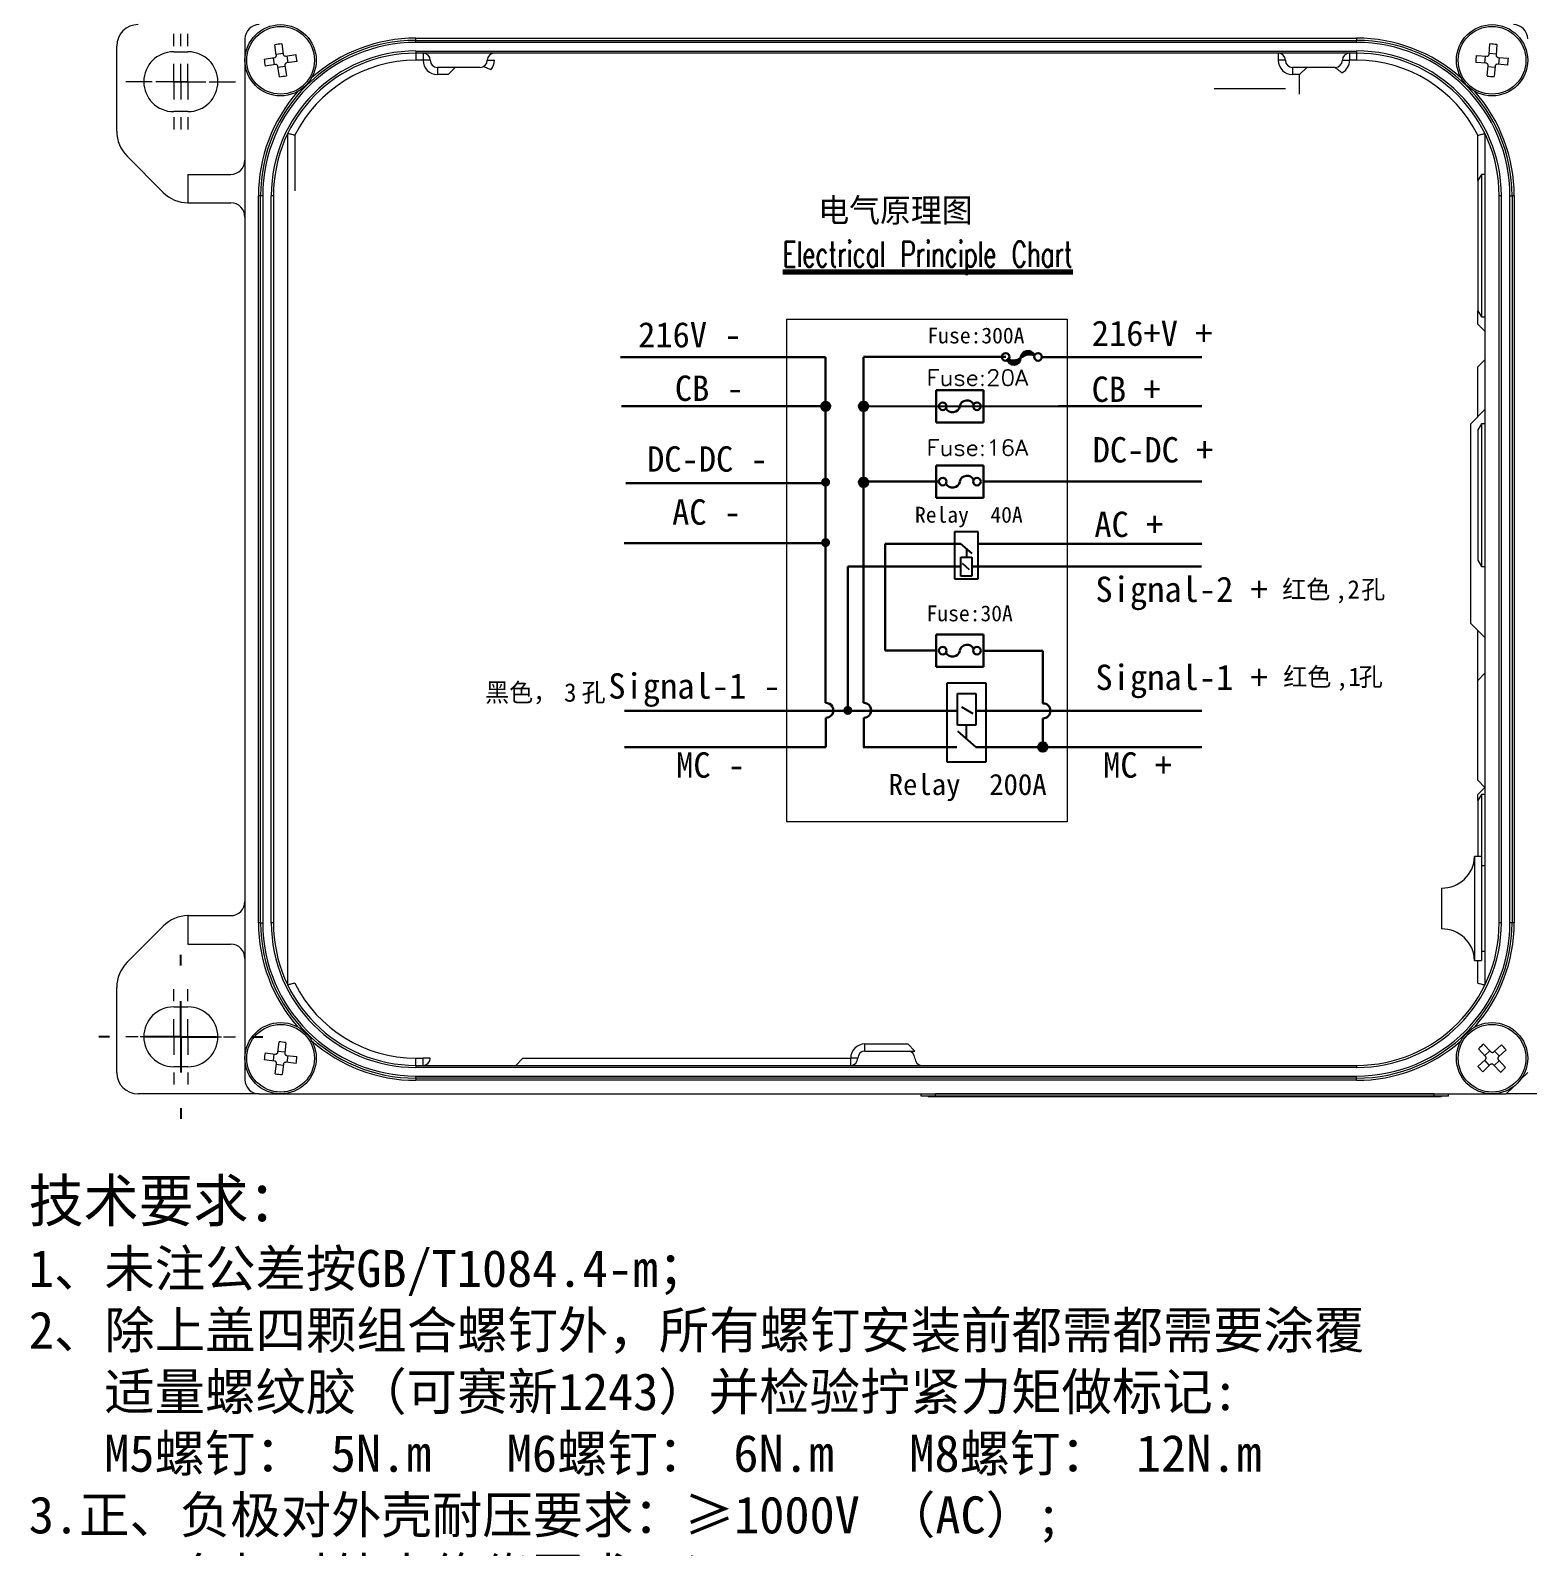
# Model space of a CAD drawing. Extents: x -5608 to -3197, y -2048 to 96.
# Drawn here: x -4122.2 to -3838.6, y -1148.3 to -861.1 of the extents above; entities that cross this region are included whole.
import ezdxf

# ---------------------------------------------------------------- set-up
doc = ezdxf.new("R2010")
doc.units = 0
doc.header["$LTSCALE"] = 25.4
doc.header["$MEASUREMENT"] = 0
doc.linetypes.add('CENTER', pattern=[16, 13, -1, 1, -1])
doc.linetypes.add('JIS_02_2.0', pattern=[3, 2, -1])
doc.layers.get('0').update_dxf_attribs({"linetype": 'CONTINUOUS'})
doc.layers.add('5中心线层', color=1, linetype='CONTINUOUS')
for name, color, linetype, lineweight in [('center', 1, 'CENTER', 15), ('标注层', 7, 'CONTINUOUS', 13), ('检查', 10, 'CONTINUOUS', 40), ('注解层', 3, 'CONTINUOUS', 15)]:
    doc.layers.add(name, color=color, linetype=linetype, lineweight=lineweight)
doc.styles.add('HZ', font='txt.shx', dxfattribs={"width": 0.618, "height": 2.5, "bigfont": 'hztxt.shx'})

msp = doc.modelspace()

# ---------------------------------------------------------------- hatches: boundary and pattern name
at = {"layer": '检查', "lineweight": 30}
h = msp.add_hatch(color=30, dxfattribs=at)
edge = h.paths.add_edge_path()
edge.add_arc((-3971.56, -932.32), 0.857, 0, 360)
h = msp.add_hatch(color=30, dxfattribs=at)
edge = h.paths.add_edge_path()
edge.add_arc((-3964.38, -932.32), 0.857, 0, 360)
h = msp.add_hatch(color=30, dxfattribs=at)
edge = h.paths.add_edge_path()
edge.add_arc((-3971.56, -946.7), 0.857, 270, 630)
h = msp.add_hatch(color=30, dxfattribs=at)
edge = h.paths.add_edge_path()
edge.add_arc((-3964.38, -946.7), 0.857, 0, 360)
h = msp.add_hatch(color=30, dxfattribs=at)
edge = h.paths.add_edge_path()
edge.add_arc((-3971.56, -958.14), 0.857, 270, 630)
h = msp.add_hatch(color=30, dxfattribs=at)
edge = h.paths.add_edge_path()
edge.add_arc((-3967.36, -989.92), 0.857, 270, 630)
h = msp.add_hatch(color=30, dxfattribs=at)
h.dxf.hatch_style = 1
h.paths.add_polyline_path([(-3929.55, -996.85), (-3931.26, -996.85, 1)])
h.paths.add_polyline_path([(-3930.41, -996), (-3930.41, -996.85), (-3929.55, -996.85, 0.414214)])
h.paths.add_polyline_path([(-3930.41, -996, 0.414213), (-3931.26, -996.85), (-3930.41, -996.85)])

# ---------------------------------------------------------------- linework, layer by layer
at = {"color": 7, "linetype": 'Continuous', "lineweight": 15}
for p, q in [((-4105.86, -880.19), (-4105.86, -864.09)), ((-4081.56, -862.74), (-4081.56, -1059.84)), ((-4075.62, -865.83), (-4075.9, -863.87)), ((-4074.59, -863.68), (-4074.31, -865.64)), ((-4049.16, -863.01), (-4049.16, -862.61)), ((-4049.16, -862.61), (-3870.96, -862.61)), ((-4049.16, -863.42), (-4049.16, -863.01)), ((-4049.16, -863.01), (-3870.96, -863.01)), ((-3870.96, -863.42), (-4049.16, -863.42)), ((-3870.96, -862.61), (-3870.96, -863.01)), ((-3870.96, -863.42), (-3870.96, -863.01)), ((-3845.87, -865.67), (-3845.7, -863.7)), ((-3844.38, -863.82), (-3844.56, -865.79)), ((-4095.06, -865.17), (-4092.36, -865.17)), ((-4077.92, -866.57), (-4075.96, -866.29)), ((-4075.99, -867.63), (-4076.18, -866.32)), ((-4075.65, -865.61), (-4074.34, -865.42)), ((-4073.85, -865.98), (-4071.89, -865.7)), ((-4071.7, -867.01), (-4073.66, -867.29)), ((-4073.63, -865.95), (-4073.44, -867.26)), ((-4049.16, -865.04), (-3870.96, -865.04)), ((-4049.16, -865.04), (-4049.16, -865.44)), ((-3870.96, -865.44), (-4049.16, -865.44)), ((-4049.16, -865.44), (-4049.16, -866.79)), ((-4047.81, -866.79), (-4049.16, -866.79)), ((-4047.81, -865.44), (-4047.81, -866.79)), ((-4046.46, -866.79), (-4047.81, -866.79)), ((-4035.66, -866.79), (-4034.31, -866.79)), ((-3885.81, -865.44), (-3885.81, -866.79)), ((-3884.46, -866.79), (-3885.81, -866.79)), ((-3873.66, -866.79), (-3872.31, -866.79)), ((-3872.31, -865.44), (-3872.31, -866.79)), ((-3870.96, -866.79), (-3872.31, -866.79)), ((-3870.96, -865.04), (-3870.96, -865.44)), ((-3870.96, -865.44), (-3870.96, -866.79)), ((-3846.43, -867.36), (-3848.4, -867.18)), ((-3848.28, -865.86), (-3846.31, -866.04)), ((-3846.65, -867.34), (-3846.54, -866.02)), ((-3845.85, -865.45), (-3844.54, -865.57)), ((-3844.19, -866.23), (-3842.22, -866.4)), ((-3843.97, -866.25), (-3844.09, -867.56)), ((-4075.77, -867.6), (-4077.73, -867.88)), ((-4075.03, -869.9), (-4075.31, -867.94)), ((-4073.97, -867.97), (-4075.28, -868.16)), ((-4074, -867.75), (-4073.72, -869.71)), ((-4037.01, -868.14), (-4045.11, -868.14)), ((-4045.11, -868.14), (-4045.11, -869.49)), ((-4043.09, -869.49), (-4045.11, -869.49)), ((-4041.74, -868.14), (-4043.09, -869.49)), ((-3875.01, -868.14), (-3883.11, -868.14)), ((-3883.11, -868.14), (-3883.11, -869.49)), ((-3881.76, -869.49), (-3883.11, -869.49)), ((-3880.41, -868.14), (-3881.76, -869.49)), ((-3846.24, -869.76), (-3846.06, -867.79)), ((-3844.77, -868.13), (-3846.08, -868.02)), ((-3844.75, -867.91), (-3844.92, -869.88)), ((-3842.34, -867.72), (-3844.31, -867.54)), ((-3884.46, -872.19), (-3897.96, -872.19)), ((-4092.36, -876.51), (-4095.06, -876.51)), ((-4073.46, -1041.91), (-4073.46, -880.67)), ((-3846.66, -880.67), (-3846.66, -1041.91)), ((-4103.88, -884.97), (-4097.04, -891.81)), ((-4092.36, -888.39), (-4084.26, -888.39)), ((-4092.36, -888.39), (-4092.36, -893.79)), ((-3847.34, -888.39), (-3848.01, -889.56)), ((-3848.01, -889.56), (-3848.01, -906.61)), ((-3846.66, -888.39), (-3847.34, -888.39)), ((-3847.34, -888.39), (-3847.34, -907.06)), ((-4079, -1030.14), (-4079, -892.44)), ((-4078.59, -892.44), (-4079, -892.44)), ((-4078.19, -892.44), (-4078.59, -892.44)), ((-4078.59, -1030.14), (-4078.59, -892.44)), ((-4078.19, -892.44), (-4078.19, -1030.14)), ((-4076.57, -1030.14), (-4076.57, -892.44)), ((-4076.16, -892.44), (-4076.57, -892.44)), ((-4076.16, -892.44), (-4076.16, -1030.14)), ((-3843.96, -1030.14), (-3843.96, -892.44)), ((-3843.56, -892.44), (-3843.96, -892.44)), ((-3843.56, -892.44), (-3843.56, -1030.14)), ((-3841.94, -1030.14), (-3841.94, -892.44)), ((-3841.94, -892.44), (-3841.53, -892.44)), ((-3841.53, -892.44), (-3841.53, -1030.14)), ((-3841.13, -892.44), (-3841.53, -892.44)), ((-3841.13, -892.44), (-3841.13, -1030.14)), ((-4092.26, -893.79), (-4084.26, -893.79)), ((-3848.01, -906.61), (-3848.01, -914.22)), ((-3847.34, -907.06), (-3847.34, -915.39)), ((-3848.01, -914.22), (-3847.34, -915.39)), ((-3847.34, -915.39), (-3846.66, -915.39)), ((-3848.01, -916.74), (-3846.66, -918.09)), ((-3848.01, -924.84), (-3846.66, -923.49)), ((-3846.66, -932.94), (-3849.36, -935.64)), ((-3849.36, -973.44), (-3849.36, -935.64)), ((-3847.34, -935.64), (-3848.01, -936.81)), ((-3846.66, -935.64), (-3847.34, -935.64)), ((-3847.34, -935.64), (-3847.34, -954.31)), ((-3848.01, -936.81), (-3848.01, -953.86)), ((-3848.01, -953.86), (-3848.01, -961.47)), ((-3847.34, -954.31), (-3847.34, -962.64)), ((-3848.01, -961.47), (-3847.34, -962.64)), ((-3847.34, -962.64), (-3846.66, -962.64)), ((-3849.36, -973.44), (-3846.66, -976.14)), ((-3846.66, -982.89), (-3848.01, -984.24)), ((-3848.01, -1003.14), (-3848.01, -984.24)), ((-3848.01, -1003.14), (-3846.66, -1004.49)), ((-3848.01, -1005.84), (-3846.66, -1004.49)), ((-3847.34, -1005.84), (-3848.01, -1007.01)), ((-3848.01, -1007.01), (-3848.01, -1017.59)), ((-3846.66, -1005.84), (-3847.34, -1005.84)), ((-3847.34, -1005.84), (-3847.34, -1017.59)), ((-3847.34, -1017.59), (-3848.63, -1017.59)), ((-3848.63, -1017.59), (-3848.63, -1037.29)), ((-3847.34, -1017.59), (-3847.34, -1037.29)), ((-3846.66, -1019.34), (-3847.34, -1019.34)), ((-3854.9, -1023.57), (-3854.9, -1031.31)), ((-4097.04, -1030.77), (-4103.88, -1037.61)), ((-4092.36, -1028.79), (-4092.36, -1034.19)), ((-4092.26, -1028.79), (-4084.26, -1028.79)), ((-4078.59, -1030.14), (-4079, -1030.14)), ((-4078.59, -1030.14), (-4078.19, -1030.14)), ((-4076.16, -1030.14), (-4076.57, -1030.14)), ((-3843.56, -1030.14), (-3843.96, -1030.14)), ((-3841.53, -1030.14), (-3841.94, -1030.14)), ((-3841.13, -1030.14), (-3841.53, -1030.14)), ((-4092.36, -1034.19), (-4084.26, -1034.19)), ((-3847.34, -1035.54), (-3846.66, -1035.54)), ((-3848.63, -1037.29), (-3847.34, -1037.29)), ((-4105.86, -1058.49), (-4105.86, -1042.39)), ((-4095.06, -1046.07), (-4092.36, -1046.07)), ((-4075.34, -1054.65), (-4075.11, -1052.69)), ((-4073.8, -1052.85), (-4074.03, -1054.81)), ((-3964.11, -1054.44), (-3964.11, -1053.09)), ((-3964.11, -1053.09), (-3956.01, -1053.09)), ((-3954.66, -1054.44), (-3956.01, -1053.09)), ((-3846.91, -1053.12), (-3845.56, -1054.56)), ((-3844.98, -1054.58), (-3843.54, -1053.23)), ((-4075.95, -1056.32), (-4077.91, -1056.09)), ((-4077.75, -1054.78), (-4075.79, -1055.01)), ((-4076.17, -1056.3), (-4076.01, -1054.98)), ((-4075.82, -1058.74), (-4075.59, -1056.77)), ((-4075.32, -1054.43), (-4074, -1054.59)), ((-4071.87, -1056.8), (-4073.83, -1056.57)), ((-4073.67, -1055.26), (-4071.71, -1055.49)), ((-4073.45, -1055.28), (-4073.61, -1056.6)), ((-4049.16, -1057.14), (-4049.16, -1055.79)), ((-4049.16, -1055.79), (-4047.81, -1055.79)), ((-4047.81, -1057.14), (-4047.81, -1055.79)), ((-4046.46, -1055.79), (-4047.81, -1055.79)), ((-4030.26, -1057.14), (-4028.91, -1055.79)), ((-4028.91, -1055.79), (-3966.81, -1055.79)), ((-3966.81, -1057.14), (-3966.81, -1055.79)), ((-3965.46, -1055.79), (-3966.81, -1055.79)), ((-3964.11, -1054.44), (-3956.01, -1054.44)), ((-3956.01, -1054.44), (-3954.66, -1054.44)), ((-3847.98, -1057.39), (-3846.54, -1056.04)), ((-3846.52, -1055.46), (-3847.87, -1054.02)), ((-3845.8, -1057.15), (-3846.7, -1056.19)), ((-3846.67, -1055.3), (-3845.71, -1054.4)), ((-3843.95, -1056.28), (-3844.91, -1057.18)), ((-3844.82, -1054.43), (-3843.92, -1055.39)), ((-3844.1, -1056.12), (-3842.75, -1057.56)), ((-3842.64, -1054.19), (-3844.08, -1055.55)), ((-4092.36, -1057.41), (-4095.06, -1057.41)), ((-4074.3, -1057.15), (-4075.62, -1056.99)), ((-4074.28, -1056.93), (-4074.51, -1058.89)), ((-4049.16, -1057.14), (-4049.16, -1057.55)), ((-4049.16, -1057.14), (-3870.96, -1057.14)), ((-3870.96, -1057.55), (-4049.16, -1057.55)), ((-4049.16, -1059.17), (-3870.96, -1059.17)), ((-4049.16, -1059.57), (-4049.16, -1059.17)), ((-3870.96, -1059.57), (-4049.16, -1059.57)), ((-4049.16, -1059.57), (-4049.16, -1059.98)), ((-3870.96, -1057.14), (-3870.96, -1057.55)), ((-3870.96, -1059.57), (-3870.96, -1059.17)), ((-3870.96, -1059.98), (-3870.96, -1059.57)), ((-3845.64, -1057), (-3847.08, -1058.35)), ((-3843.71, -1058.46), (-3845.06, -1057.02)), ((-3839.91, -1059.84), (-3838.56, -1058.49)), ((-4078.86, -1062.54), (-4101.81, -1062.54)), ((-4078.86, -1062.54), (-3842.61, -1062.54)), ((-3870.96, -1059.98), (-4049.16, -1059.98)), ((-3953.47, -1062.95), (-3953.47, -1062.54)), ((-3950.77, -1062.95), (-3950.77, -1062.54)), ((-3856.27, -1062.54), (-3950.77, -1062.54)), ((-3856.27, -1062.95), (-3856.27, -1062.54)), ((-3853.57, -1062.95), (-3853.57, -1062.54)), ((-3842.61, -1062.54), (-3841.26, -1061.19)), ((-3818.31, -1062.54), (-3842.61, -1062.54)), ((-3950.77, -1062.95), (-3953.47, -1062.95)), ((-3952.12, -1062.95), (-3952.12, -1063.08)), ((-3950.77, -1063.08), (-3952.12, -1063.08)), ((-3856.27, -1062.95), (-3950.77, -1062.95)), ((-3950.77, -1062.95), (-3950.77, -1063.08)), ((-3856.27, -1063.08), (-3950.77, -1063.08)), ((-3911.94, -1063.08), (-3911.94, -1063.1)), ((-3908.65, -1063.08), (-3908.65, -1063.11)), ((-3900.32, -1063.11), (-3900.32, -1063.08)), ((-3898.3, -1063.11), (-3898.3, -1063.08)), ((-3893.6, -1063.1), (-3893.6, -1063.08)), ((-3892.32, -1063.11), (-3892.32, -1063.08)), ((-3891.92, -1063.08), (-3891.92, -1063.11)), ((-3884.54, -1063.11), (-3884.54, -1063.08)), ((-3878.57, -1063.11), (-3878.57, -1063.08)), ((-3878.49, -1063.08), (-3878.49, -1063.11)), ((-3878.26, -1063.08), (-3878.26, -1063.11)), ((-3873.63, -1063.11), (-3873.63, -1063.08)), ((-3873.59, -1063.11), (-3873.59, -1063.08)), ((-3870.91, -1063.08), (-3870.91, -1063.11)), ((-3870.88, -1063.08), (-3870.88, -1063.11)), ((-3869.28, -1063.08), (-3869.28, -1063.11)), ((-3869.24, -1063.08), (-3869.24, -1063.11)), ((-3865.52, -1063.08), (-3865.52, -1063.11)), ((-3864.67, -1063.08), (-3864.67, -1063.11)), ((-3862.18, -1063.11), (-3862.18, -1063.08)), ((-3853.57, -1062.95), (-3856.27, -1062.95)), ((-3856.27, -1062.95), (-3856.27, -1063.08)), ((-3854.92, -1063.08), (-3856.27, -1063.08)), ((-3854.92, -1062.95), (-3854.92, -1063.08))]:
    msp.add_line(p, q, dxfattribs=at)
at = {"color": 8, "linetype": 'Continuous', "lineweight": 15}
for p, q in [((-3881.76, -873.22), (-3881.76, -869.49)), ((-4072.11, -880.99), (-4072.11, -891.52)), ((-3848.01, -889.56), (-3848.01, -880.99)), ((-3848.01, -916.74), (-3848.01, -914.22)), ((-3848.01, -934.29), (-3848.01, -924.84)), ((-3848.01, -984.24), (-3848.01, -974.79)), ((-3848.01, -1007.01), (-3848.01, -1005.84)), ((-3848.01, -1041.6), (-3848.01, -1037.29))]:
    msp.add_line(p, q, dxfattribs=at)
at = {"color": 0, "linetype": 'ByBlock', "ltscale": 0.25}
for p, q in [((-3942.65, -956.07), (-3947.13, -956.07)), ((-3947.13, -956.07), (-3947.13, -964.99)), ((-3942.65, -964.99), (-3942.65, -956.07)), ((-3947.13, -964.99), (-3942.65, -964.99)), ((-3948.6, -984.78), (-3948.6, -999.64)), ((-3941.14, -984.78), (-3948.6, -984.78)), ((-3941.14, -999.64), (-3941.14, -984.78)), ((-3948.6, -999.64), (-3941.14, -999.64))]:
    msp.add_line(p, q, dxfattribs=at)
at = {"color": 0}
for p, q in [((-3943.78, -960.2), (-3945.93, -958.36)), ((-3945.93, -964.47), (-3945.93, -960.87)), ((-3945.93, -960.87), (-3943.85, -960.87)), ((-3943.85, -960.87), (-3943.85, -964.47)), ((-3943.85, -964.47), (-3945.93, -964.47)), ((-3944.28, -963.29), (-3945.61, -962.12)), ((-3946.6, -986.7), (-3943.13, -986.7)), ((-3946.6, -992.7), (-3946.6, -986.7)), ((-3943.13, -986.7), (-3943.13, -992.7)), ((-3945.84, -989.22), (-3943.64, -990.48)), ((-3943.13, -992.7), (-3946.6, -992.7)), ((-3946.6, -993.85), (-3943.13, -996.85))]:
    msp.add_line(p, q, dxfattribs=at)
at = {"color": 0, "ltscale": 0.5}
for p, q in [((-3944.89, -959.25), (-3944.89, -960.87)), ((-3944.87, -995.35), (-3944.87, -992.6))]:
    msp.add_line(p, q, dxfattribs=at)
at = {"color": 7, "linetype": 'Continuous', "lineweight": 15}
for centre, radius in [((-4074.81, -866.79), 6.75), ((-4074.81, -866.79), 6.41), ((-3845.31, -866.79), 6.75), ((-3845.31, -866.79), 6.41), ((-4074.81, -1055.79), 6.75), ((-4074.81, -1055.79), 6.41), ((-3845.31, -1055.79), 6.75), ((-3845.31, -1055.79), 6.41)]:
    msp.add_circle(centre, radius, dxfattribs=at)
for centre, radius, start, end in [((-4101.81, -864.09), 4.05, 90, 180), ((-4078.86, -862.74), 2.7, 90, 180), ((-3841.26, -862.74), 2.7, 0, 90), ((-4049.16, -892.44), 29.43, 90, 180), ((-4049.16, -892.44), 29.03, 90, 180), ((-4072.26, -884.53), 20.98, 96.3842, 99.9982), ((-3870.96, -892.44), 29.43, 0, 90), ((-3870.96, -892.44), 29.03, 0, 90), ((-3846.9, -884.65), 20.98, 83.1083, 86.7223), ((-4095.06, -870.84), 5.67, 90, 270), ((-4092.36, -870.84), 5.67, 270, 90), ((-4057.07, -864.24), 20.98, 186.3842, 189.9982), ((-4049.16, -892.44), 27.41, 90, 180), ((-4049.16, -892.44), 27, 90, 180), ((-4049.16, -892.44), 25.65, 90, 153.4746), ((-4092.55, -869.34), 20.98, 6.3842, 9.9982), ((-4047.81, -866.79), 1.35, 0, 90), ((-4045.11, -866.79), 2.7, 180, 270), ((-4045.11, -866.79), 1.35, 180, 270), ((-4037.01, -866.79), 1.35, 270, 0), ((-4034.31, -866.79), 1.35, 90, 180), ((-4037.01, -866.79), 2.7, 318.5904, 0), ((-3885.81, -866.79), 1.35, 0, 90), ((-3883.11, -866.79), 2.7, 180, 270), ((-3883.11, -866.79), 1.35, 180, 270), ((-3875.01, -866.79), 1.35, 270, 0), ((-3872.31, -866.79), 1.35, 90, 180), ((-3875.01, -866.79), 2.7, 300, 0), ((-3870.96, -892.44), 27.41, 0, 90), ((-3870.96, -892.44), 27, 0, 90), ((-3870.96, -892.44), 25.65, 26.5254, 90), ((-3827.46, -868.38), 20.98, 173.1083, 176.7223), ((-3863.16, -865.2), 20.98, 353.1083, 356.7223), ((-4077.36, -849.05), 20.98, 276.3842, 279.9982), ((-3843.72, -848.94), 20.98, 263.1083, 266.7223), ((-4099.11, -880.19), 6.75, 180, 225), ((-4084.26, -885.69), 2.7, 270, 0), ((-4092.26, -887.04), 6.75, 225, 269.1856), ((-4092.26, -887.04), 6.75, 269.1856, 270), ((-4084.26, -896.49), 2.7, 0, 90), ((-3854.75, -1017.45), 6.12, 268.661, 358.661), ((-4084.26, -1026.09), 2.7, 270, 0), ((-4092.26, -1035.54), 6.75, 90.8144, 135), ((-4092.26, -1035.54), 6.75, 90, 90.8144), ((-4049.16, -1030.14), 29.43, 180, 270), ((-4049.16, -1030.14), 29.03, 180, 270), ((-4049.16, -1030.14), 27.41, 180, 270), ((-4049.16, -1030.14), 27, 180, 270), ((-3870.96, -1030.14), 27, 270, 0), ((-3870.96, -1030.14), 27.41, 270, 0), ((-3870.96, -1030.14), 29.03, 270, 0), ((-3870.96, -1030.14), 29.43, 270, 0), ((-3854.75, -1037.43), 6.12, 1.339, 91.339), ((-4084.26, -1036.89), 2.7, 0, 90), ((-4099.11, -1042.39), 6.75, 135, 180), ((-4049.16, -1030.14), 25.65, 206.5254, 270), ((-4095.06, -1051.74), 5.67, 90, 270), ((-4092.36, -1051.74), 5.67, 270, 90), ((-4076.91, -1073.59), 20.98, 81.4637, 85.0777), ((-3964.11, -1055.79), 2.7, 90, 180), ((-3833.06, -1068.88), 20.98, 131.2969, 134.911), ((-3858.4, -1068.04), 20.98, 41.2969, 44.911), ((-4057.01, -1057.89), 20.98, 171.4637, 175.0777), ((-4092.61, -1053.69), 20.98, 351.4637, 355.0777), ((-4047.81, -1055.79), 1.35, 270, 0), ((-3966.81, -1055.79), 1.35, 270, 0), ((-3964.11, -1055.79), 1.35, 90, 180), ((-3956.01, -1055.79), 1.35, 0, 90), ((-3953.31, -1055.79), 1.35, 180, 270), ((-4101.81, -1058.49), 4.05, 180, 270), ((-4072.71, -1037.99), 20.98, 261.4637, 265.0777), ((-3832.22, -1043.54), 20.98, 221.2969, 224.911), ((-3857.56, -1042.7), 20.98, 311.2969, 314.911), ((-4078.86, -1059.84), 2.7, 180, 270)]:
    msp.add_arc(centre, radius, start, end, dxfattribs=at)
at = {"color": 8, "linetype": 'Continuous', "lineweight": 15}
for centre, start, end in [((-4049.16, -892.44), 90, 131.4753), ((-3870.96, -892.44), 48.5247, 90), ((-4049.16, -892.44), 138.5247, 180), ((-3870.96, -892.44), 0, 41.4753), ((-4049.16, -1030.14), 180, 221.4753), ((-3870.96, -1030.14), 318.5247, 0), ((-4049.16, -1030.14), 228.5247, 270), ((-3870.96, -1030.14), 270, 311.4753)]:
    msp.add_arc(centre, 29.84, start, end, dxfattribs=at)
at = {"color": 7, "linetype": 'Continuous', "lineweight": 15}
for points, knots in [([(-4075.96, -866.29), (-4075.92, -866.28), (-4075.83, -866.26), (-4075.72, -866.17), (-4075.64, -866.06), (-4075.61, -865.94), (-4075.61, -865.86), (-4075.62, -865.83)], [0, 0, 0, 0, 0.213879, 0.427809, 0.640593, 0.852881, 1, 1, 1, 1]), ([(-4074.31, -865.64), (-4074.3, -865.69), (-4074.27, -865.77), (-4074.19, -865.88), (-4074.08, -865.96), (-4073.96, -865.99), (-4073.88, -865.99), (-4073.85, -865.98)], [0, 0, 0, 0, 0.213879, 0.427809, 0.640593, 0.852881, 1, 1, 1, 1]), ([(-4073.66, -867.29), (-4073.7, -867.3), (-4073.79, -867.33), (-4073.9, -867.41), (-4073.98, -867.53), (-4074.01, -867.65), (-4074.01, -867.72), (-4074, -867.75)], [0, 0, 0, 0, 0.213879, 0.427809, 0.640593, 0.852881, 1, 1, 1, 1]), ([(-3846.31, -866.04), (-3846.27, -866.04), (-3846.18, -866.04), (-3846.05, -865.98), (-3845.95, -865.88), (-3845.89, -865.78), (-3845.88, -865.7), (-3845.87, -865.67)], [0, 0, 0, 0, 0.213879, 0.427809, 0.640593, 0.852881, 1, 1, 1, 1]), ([(-3844.56, -865.79), (-3844.56, -865.83), (-3844.56, -865.92), (-3844.5, -866.05), (-3844.4, -866.15), (-3844.29, -866.21), (-3844.22, -866.22), (-3844.19, -866.23)], [0, 0, 0, 0, 0.213879, 0.427809, 0.640593, 0.852881, 1, 1, 1, 1]), ([(-4075.31, -867.94), (-4075.32, -867.9), (-4075.35, -867.81), (-4075.43, -867.7), (-4075.54, -867.62), (-4075.66, -867.59), (-4075.74, -867.6), (-4075.77, -867.6)], [0, 0, 0, 0, 0.213879, 0.427809, 0.640593, 0.852881, 1, 1, 1, 1]), ([(-4034.99, -868.58), (-4034.99, -868.58), (-4035.01, -868.57), (-4035.15, -868.51), (-4035.44, -868.4), (-4035.81, -868.24), (-4036.1, -868.09), (-4036.3, -867.98), (-4036.32, -867.97), (-4036.34, -867.96)], [0, 0, 0, 0, 0.004743, 0.035267, 0.204581, 0.426385, 0.625858, 0.812679, 1, 1, 1, 1]), ([(-3875.01, -868.14), (-3875, -868.15), (-3874.98, -868.17), (-3874.81, -868.33), (-3874.53, -868.56), (-3874.15, -868.83), (-3873.85, -869.02), (-3873.69, -869.11), (-3873.66, -869.13), (-3873.66, -869.13)], [0, 0, 0, 0, 0.1578488, 0.3146814, 0.5414054, 0.7720048, 0.9526346, 0.996109, 1, 1, 1, 1]), ([(-3846.06, -867.79), (-3846.06, -867.75), (-3846.06, -867.66), (-3846.12, -867.53), (-3846.22, -867.43), (-3846.33, -867.37), (-3846.4, -867.36), (-3846.43, -867.36)], [0, 0, 0, 0, 0.213879, 0.427809, 0.640593, 0.852881, 1, 1, 1, 1]), ([(-3844.31, -867.54), (-3844.35, -867.54), (-3844.44, -867.55), (-3844.57, -867.6), (-3844.67, -867.7), (-3844.73, -867.81), (-3844.74, -867.88), (-3844.75, -867.91)], [0, 0, 0, 0, 0.2138788, 0.4278095, 0.6405932, 0.852881, 1, 1, 1, 1]), ([(-4072.11, -880.99), (-4072.11, -880.98), (-4072.22, -880.96), (-4072.49, -880.9), (-4072.86, -880.81), (-4073.19, -880.73), (-4073.42, -880.68), (-4073.45, -880.68), (-4073.46, -880.67)], [0, 0, 0, 0, 0.00597, 0.15935, 0.374441, 0.584457, 0.792188, 1, 1, 1, 1]), ([(-3848.01, -880.99), (-3848.01, -880.98), (-3847.9, -880.96), (-3847.63, -880.9), (-3847.26, -880.81), (-3846.93, -880.73), (-3846.7, -880.68), (-3846.67, -880.68), (-3846.66, -880.67)], [0, 0, 0, 0, 0.00597, 0.15935, 0.374441, 0.584457, 0.792188, 1, 1, 1, 1]), ([(-4072.11, -1041.6), (-4072.11, -1041.6), (-4072.22, -1041.62), (-4072.49, -1041.68), (-4072.86, -1041.77), (-4073.19, -1041.85), (-4073.42, -1041.9), (-4073.45, -1041.91), (-4073.46, -1041.91)], [0, 0, 0, 0, 0.00597, 0.15935, 0.374441, 0.584457, 0.792188, 1, 1, 1, 1]), ([(-3848.01, -1041.6), (-3848.01, -1041.6), (-3847.9, -1041.62), (-3847.63, -1041.68), (-3847.26, -1041.77), (-3846.93, -1041.85), (-3846.7, -1041.9), (-3846.67, -1041.91), (-3846.66, -1041.91)], [0, 0, 0, 0, 0.00597, 0.15935, 0.374441, 0.584457, 0.792188, 1, 1, 1, 1]), ([(-4075.59, -1056.77), (-4075.59, -1056.73), (-4075.59, -1056.64), (-4075.64, -1056.51), (-4075.73, -1056.41), (-4075.84, -1056.34), (-4075.92, -1056.33), (-4075.95, -1056.32)], [0, 0, 0, 0, 0.213879, 0.427809, 0.640593, 0.852881, 1, 1, 1, 1]), ([(-4075.79, -1055.01), (-4075.75, -1055.01), (-4075.66, -1055.01), (-4075.53, -1054.96), (-4075.42, -1054.87), (-4075.36, -1054.76), (-4075.35, -1054.68), (-4075.34, -1054.65)], [0, 0, 0, 0, 0.213879, 0.427809, 0.640593, 0.852881, 1, 1, 1, 1]), ([(-4073.83, -1056.57), (-4073.87, -1056.57), (-4073.96, -1056.57), (-4074.09, -1056.62), (-4074.2, -1056.71), (-4074.26, -1056.82), (-4074.27, -1056.9), (-4074.28, -1056.93)], [0, 0, 0, 0, 0.213879, 0.427809, 0.640593, 0.852881, 1, 1, 1, 1]), ([(-4074.03, -1054.81), (-4074.03, -1054.85), (-4074.03, -1054.95), (-4073.98, -1055.07), (-4073.89, -1055.18), (-4073.78, -1055.24), (-4073.7, -1055.25), (-4073.67, -1055.26)], [0, 0, 0, 0, 0.213879, 0.427809, 0.640593, 0.852881, 1, 1, 1, 1]), ([(-3846.54, -1056.04), (-3846.51, -1056), (-3846.45, -1055.93), (-3846.41, -1055.8), (-3846.41, -1055.66), (-3846.45, -1055.55), (-3846.5, -1055.49), (-3846.52, -1055.46)], [0, 0, 0, 0, 0.213879, 0.427809, 0.640593, 0.852881, 1, 1, 1, 1]), ([(-3845.56, -1054.56), (-3845.52, -1054.59), (-3845.45, -1054.65), (-3845.32, -1054.69), (-3845.18, -1054.69), (-3845.07, -1054.65), (-3845.01, -1054.6), (-3844.98, -1054.58)], [0, 0, 0, 0, 0.2138788, 0.4278095, 0.6405932, 0.852881, 1, 1, 1, 1]), ([(-3844.08, -1055.55), (-3844.11, -1055.58), (-3844.17, -1055.65), (-3844.21, -1055.78), (-3844.21, -1055.92), (-3844.17, -1056.03), (-3844.12, -1056.09), (-3844.1, -1056.12)], [0, 0, 0, 0, 0.2138788, 0.4278095, 0.6405932, 0.852881, 1, 1, 1, 1]), ([(-3845.06, -1057.02), (-3845.1, -1056.99), (-3845.17, -1056.93), (-3845.3, -1056.89), (-3845.44, -1056.89), (-3845.55, -1056.93), (-3845.61, -1056.98), (-3845.64, -1057)], [0, 0, 0, 0, 0.2138788, 0.4278095, 0.6405932, 0.852881, 1, 1, 1, 1])]:
    msp.add_open_spline(points, degree=3, knots=knots, dxfattribs=at)
at = {"layer": '5中心线层', "color": 0}
for p, q in [((-4093.71, -1038.24), (-4093.71, -1036.22)), ((-4093.71, -1051.74), (-4093.71, -1044.99)), ((-4107.21, -1051.74), (-4109.24, -1051.74)), ((-4093.71, -1051.74), (-4100.46, -1051.74)), ((-4093.71, -1051.74), (-4093.71, -1058.49)), ((-4093.71, -1051.74), (-4086.96, -1051.74)), ((-4080.21, -1051.74), (-4078.19, -1051.74)), ((-4093.71, -1065.24), (-4093.71, -1067.27))]:
    msp.add_line(p, q, dxfattribs=at)
at = {"layer": 'center', "color": 0}
for p, q in [((-4095.06, -864.09), (-4095.06, -861.8)), ((-4093.71, -864.09), (-4093.71, -861.8)), ((-4092.36, -864.09), (-4092.36, -861.8)), ((-4095.06, -870.84), (-4095.06, -867.47)), ((-4093.71, -870.84), (-4093.71, -867.47)), ((-4092.36, -870.84), (-4092.36, -867.47)), ((-4101.81, -870.84), (-4104.11, -870.84)), ((-4100.46, -870.84), (-4102.76, -870.84)), ((-4099.11, -870.84), (-4101.41, -870.84)), ((-4095.06, -870.84), (-4098.44, -870.84)), ((-4093.71, -870.84), (-4097.09, -870.84)), ((-4092.36, -870.84), (-4095.74, -870.84)), ((-4095.06, -870.84), (-4095.06, -874.22)), ((-4095.06, -870.84), (-4091.69, -870.84)), ((-4093.71, -870.84), (-4093.71, -874.22)), ((-4093.71, -870.84), (-4090.34, -870.84)), ((-4092.36, -870.84), (-4092.36, -874.22)), ((-4092.36, -870.84), (-4088.99, -870.84)), ((-4088.31, -870.84), (-4086.02, -870.84)), ((-4086.96, -870.84), (-4084.67, -870.84)), ((-4085.61, -870.84), (-4083.32, -870.84)), ((-4095.06, -877.59), (-4095.06, -879.89)), ((-4093.71, -877.59), (-4093.71, -879.89)), ((-4092.36, -877.59), (-4092.36, -879.89)), ((-4095.06, -1044.99), (-4095.06, -1042.7)), ((-4092.36, -1044.99), (-4092.36, -1042.7)), ((-4095.06, -1051.74), (-4095.06, -1048.37)), ((-4092.36, -1051.74), (-4092.36, -1048.37)), ((-4101.81, -1051.74), (-4104.11, -1051.74)), ((-4099.11, -1051.74), (-4101.41, -1051.74)), ((-4095.06, -1051.74), (-4098.44, -1051.74)), ((-4092.36, -1051.74), (-4095.74, -1051.74)), ((-4095.06, -1051.74), (-4095.06, -1055.12)), ((-4095.06, -1051.74), (-4091.69, -1051.74)), ((-4092.36, -1051.74), (-4092.36, -1055.12)), ((-4092.36, -1051.74), (-4088.99, -1051.74)), ((-4088.31, -1051.74), (-4086.02, -1051.74)), ((-4085.61, -1051.74), (-4083.32, -1051.74)), ((-4095.06, -1058.49), (-4095.06, -1060.79)), ((-4092.36, -1058.49), (-4092.36, -1060.79))]:
    msp.add_line(p, q, dxfattribs=at)
at = {"layer": '标注层', "linetype": 'JIS_02_2.0', "ltscale": 3}
for p, q in [((-3978.89, -1011.03), (-3978.89, -915.81)), ((-3978.89, -915.81), (-3967.36, -915.81)), ((-3967.36, -915.81), (-3927.43, -915.81)), ((-3927.43, -915.81), (-3925.8, -915.81)), ((-3925.8, -915.81), (-3925.8, -1011.03)), ((-3967.36, -1011.03), (-3978.89, -1011.03)), ((-3925.8, -1011.03), (-3967.36, -1011.03)), ((-3925.8, -1011.03), (-3925.8, -1011.03))]:
    msp.add_line(p, q, dxfattribs=at)
at = {"layer": '检查', "color": 30, "lineweight": 30}
for p, q in [((-3971.56, -922.99), (-4010.42, -922.99)), ((-3971.56, -922.99), (-3971.56, -988.49)), ((-3937.45, -922.96), (-3964.37, -922.96)), ((-3964.37, -923), (-3964.37, -988.49)), ((-3930.59, -923), (-3927.43, -923)), ((-3927.43, -923), (-3900.3, -923)), ((-3950.63, -935.38), (-3950.63, -929.26)), ((-3950.63, -929.26), (-3941.64, -929.26)), ((-3941.64, -929.26), (-3941.64, -935.39)), ((-3971.57, -932.32), (-4010.24, -932.32)), ((-3927.43, -932.32), (-3964.37, -932.33)), ((-3900.3, -932.32), (-3927.43, -932.32)), ((-3941.64, -935.39), (-3950.63, -935.38)), ((-3950.63, -949.66), (-3950.63, -943.53)), ((-3950.63, -943.53), (-3941.64, -943.53)), ((-3941.64, -943.53), (-3941.64, -949.66)), ((-3971.56, -946.9), (-4009.43, -946.9)), ((-3950.28, -946.56), (-3964.37, -946.56)), ((-3927.43, -946.56), (-3941.64, -946.56)), ((-3900.3, -946.56), (-3927.43, -946.56)), ((-3941.64, -949.66), (-3950.63, -949.66)), ((-3971.56, -958.22), (-4009.72, -958.22)), ((-3945.93, -958.36), (-3960.3, -958.36)), ((-3960.3, -978.6), (-3960.3, -958.36)), ((-3900.3, -958.36), (-3942.65, -958.36)), ((-3950.63, -981.67), (-3950.63, -975.54)), ((-3950.63, -975.54), (-3941.64, -975.54)), ((-3941.64, -975.54), (-3941.64, -981.67)), ((-3950.63, -978.6), (-3960.3, -978.6)), ((-3941.64, -978.61), (-3930.41, -978.61)), ((-3930.41, -978.61), (-3930.41, -988.58)), ((-3941.64, -981.67), (-3950.63, -981.67)), ((-3971.52, -991.33), (-3971.52, -996.85)), ((-3964.34, -991.33), (-3964.34, -996.85)), ((-3930.41, -991.42), (-3930.41, -996.85)), ((-3971.52, -996.85), (-4009.67, -996.85)), ((-3964.43, -996.85), (-3946.71, -996.85)), ((-3943.13, -996.85), (-3927.43, -996.85)), ((-3927.43, -996.85), (-3900.3, -996.85))]:
    msp.add_line(p, q, dxfattribs=at)
at = {"layer": '检查', "color": 0, "lineweight": 30}
for p, q in [((-3945.93, -962.67), (-3967.36, -962.67)), ((-3967.36, -990), (-3967.36, -962.67)), ((-3943.85, -962.67), (-3900.33, -962.67)), ((-3967.36, -990), (-4009.67, -990)), ((-3946.6, -990), (-3967.36, -990)), ((-3943.09, -990), (-3927.43, -990)), ((-3927.43, -990), (-3900.3, -990))]:
    msp.add_line(p, q, dxfattribs=at)
at = {"layer": '检查', "color": 30, "lineweight": 30}
for centre, radius in [((-3937.45, -922.96), 0.72), ((-3931.31, -922.96), 0.72), ((-3971.56, -932.32), 0.857), ((-3964.38, -932.32), 0.857), ((-3949.38, -932.32), 0.72), ((-3942.9, -932.32), 0.72), ((-3964.38, -946.7), 0.857), ((-3949.38, -946.59), 0.72), ((-3942.9, -946.59), 0.72), ((-3949.38, -978.6), 0.72), ((-3942.9, -978.6), 0.72), ((-3930.41, -996.85), 0.857)]:
    msp.add_circle(centre, radius, dxfattribs=at)
for centre, radius, start, end in [((-3933.24, -923.2), 1.37, 22.5317, 179.2633), ((-3935.92, -922.63), 1.42, 209.1217, 338.2617), ((-3935.89, -923.21), 1.28, 185.1322, 1.458), ((-3935.99, -921.37), 2.28, 239.0485, 307.5404), ((-3933.13, -923.78), 1.6, 43.5294, 157.9414), ((-3932.91, -924.9), 2.42, 67.0464, 134.4244), ((-3947.51, -932.08), 1.39, 205.3273, 349.7079), ((-3944.77, -932.57), 1.39, 25.9848, 169.7099), ((-3947.51, -946.35), 1.39, 205.3273, 349.7079), ((-3944.77, -946.84), 1.39, 25.9848, 169.7099), ((-3947.51, -978.36), 1.39, 205.3273, 349.7079), ((-3944.77, -978.85), 1.39, 25.9848, 169.7099), ((-3971.52, -989.91), 1.42, 270.0067, 91.2407), ((-3964.34, -989.91), 1.42, 270.0067, 91.2407), ((-3930.41, -990), 1.42, 270, 90)]:
    msp.add_arc(centre, radius, start, end, dxfattribs=at)
at = {"layer": '注解层', "color": 0, "lineweight": 100}
msp.add_line((-3848.01, -945.34), (-3848.01, -945.34), dxfattribs=at)

# ---------------------------------------------------------------- texts
at = {"color": 3, "lineweight": 70, "style": 'HZ', "width": 0.67}
msp.add_text('%%UElectrical Principle Chart', height=4.8, dxfattribs=at).set_placement((-3979.69, -905.91))
at = {"color": 3, "lineweight": 70}
for s, height, p in [('216+V +', 4.8, (-3921.14, -920.88)), ('216V -', 4.8, (-4007.08, -921.17)), ('CB -', 4.8, (-4000.12, -931.3)), ('CB +', 4.8, (-3921.16, -931.49)), ('DC-DC +', 4.8, (-3920.97, -942.96)), ('DC-DC -', 4.8, (-4005.38, -944.7)), ('AC -', 4.8, (-4000.64, -954.75)), ('Relay  40A', 3, (-3954.63, -954.36)), ('AC +', 4.8, (-3920.65, -957.08)), ('Signal-2 +', 4.8, (-3920.44, -969.38)), ('Signal-1 +', 4.8, (-3920.44, -986.05)), ('Signal-1 -', 4.8, (-4012.72, -987.69)), ('MC -', 4.8, (-3999.88, -1002.66)), ('MC +', 4.8, (-3918.99, -1002.66)), ('Relay  200A', 4, (-3959.62, -1005.94))]:
    msp.add_text(s, height=height, dxfattribs=at).set_placement(p)
at = {"color": 0, "lineweight": 70}
for s, p in [('Fuse:300A', (-3952.26, -920.41)), ('Fuse:30A', (-3952.43, -973.04))]:
    msp.add_text(s, height=3, dxfattribs=at).set_placement(p)
at = {"color": 0, "lineweight": 70, "style": 'HZ', "width": 1.07}
for s, p in [('Fuse:20A', (-3952.45, -928.41)), ('Fuse:16A', (-3952.45, -941.66))]:
    msp.add_text(s, height=3, dxfattribs=at).set_placement(p)
at = {"layer": '标注层', "lineweight": 70}
for s, height, p in [('电气原理图', 4.5, (-3972.95, -897.44)), ('红色', 3.5, (-3885.06, -968.75)), ('孔', 3.5, (-3870.1, -968.75)), (',2', 3.5, (-3875.1, -968.75)), ('红色', 3.5, (-3884.86, -985.3)), (',1', 3.5, (-3874.91, -985.3)), ('孔', 3.5, (-3870.57, -985.3)), ('黑色，', 3.5, (-4036.06, -988.27)), ('3', 3.5, (-4021.12, -988.27)), ('孔', 3.5, (-4017.79, -988.27))]:
    msp.add_text(s, height=height, dxfattribs=at).set_placement(p)
at = {"layer": '标注层', "insert": (-4122.51, -1078.77), "char_height": 8, "width": 496.4779, "attachment_point": 1}
msp.add_mtext('技术要求：{\\fFangSong_GB2312|b0|i0|c134|p49;\\P\\H0.875x;1\\fSimSun|b0|i0|c134|p34;、未注公差按\\fFangSong_GB2312|b0|i0|c134|p49;GB/T1084.4-m\\fSimSun|b0|i0|c134|p34;；\\fFangSong_GB2312|b0|i0|c134|p49;\\P2\\fSimSun|b0|i0|c134|p34;、除上盖四颗组合螺钉外，所有螺钉安装前都需都需要涂覆\\fFangSong_GB2312|b0|i0|c134|p49;\\P   \\fSimSun|b0|i0|c134|p34;适量螺纹胶（可赛新\\fFangSong_GB2312|b0|i0|c134|p49;1243\\fSimSun|b0|i0|c134|p34;）并检验拧紧力矩做标记\\fFangSong_GB2312|b0|i0|c134|p49;:\\P   M5\\fSimSun|b0|i0|c134|p34;螺钉：\\fFangSong_GB2312|b0|i0|c134|p49; 5N.m   M6\\fSimSun|b0|i0|c134|p34;螺钉：\\fFangSong_GB2312|b0|i0|c134|p49; 6N.m   M8\\fSimSun|b0|i0|c134|p34;螺钉：\\fFangSong_GB2312|b0|i0|c134|p49; 12N.m\\P3.\\fSimSun|b0|i0|c134|p34;正、负极对外壳耐压要求：≥\\fFangSong_GB2312|b0|i0|c134|p49;1000V \\fSimSun|b0|i0|c134|p34;（\\fFangSong_GB2312|b0|i0|c134|p49;AC\\fSimSun|b0|i0|c134|p34;）\\fFangSong_GB2312|b0|i0|c134|p49;;\\P4.\\fSimSun|b0|i0|c134|p34;正、负极对外壳绝缘要求：≥\\fFangSong_GB2312|b0|i0|c134|p49;1000MΩ\\fSimSun|b0|i0|c134|p34;。\\fFangSong_GB2312|b0|i0|c134|p49;\\P5.\\fSimSun|b0|i0|c134|p34;汽车端子接线（\\fFangSong_GB2312|b0|i0|c134|p49;\\H1.143x;282105-1\\fSimSun|b0|i0|c134|p34;\\H0.875x;）：汽车端子\\P  导线压接强度：≥\\fFangSong_GB2312|b0|i0|c134|p49;80N\\P6.\\fSimSun|b0|i0|c134|p34;箱体内部虚线框内线缆需用件\\fFangSong_GB2312|b0|i0|c134|p49;1\\fSimSun|b0|i0|c134|p34;进行保护。\\fFangSong_GB2312|b0|i0|c134|p49;  \\P7.\\fSimSun|b0|i0|c134|p34;激光打印永久性标识：\\fFangSong_GB2312|b0|i0|c134|p49;\\P  \\fSimSun|b0|i0|c134|p34;中文字符和数字，字体仿宋，字高\\fFangSong_GB2312|b0|i0|c134|p49;3mm\\fSimSun|b0|i0|c134|p34;；\\fFangSong_GB2312|b0|i0|c134|p49;\\P  \\fSimSun|b0|i0|c134|p34;英文字符，字体\\fFangSong_GB2312|b0|i0|c134|p49;Arail\\fSimSun|b0|i0|c134|p34;，字高\\fFangSong_GB2312|b0|i0|c134|p49;2.5mm \\fSimSun|b0|i0|c134|p34;。\\fFangSong_GB2312|b0|i0|c134|p49;   }', dxfattribs=at)

doc.saveas('drawing.dxf')
